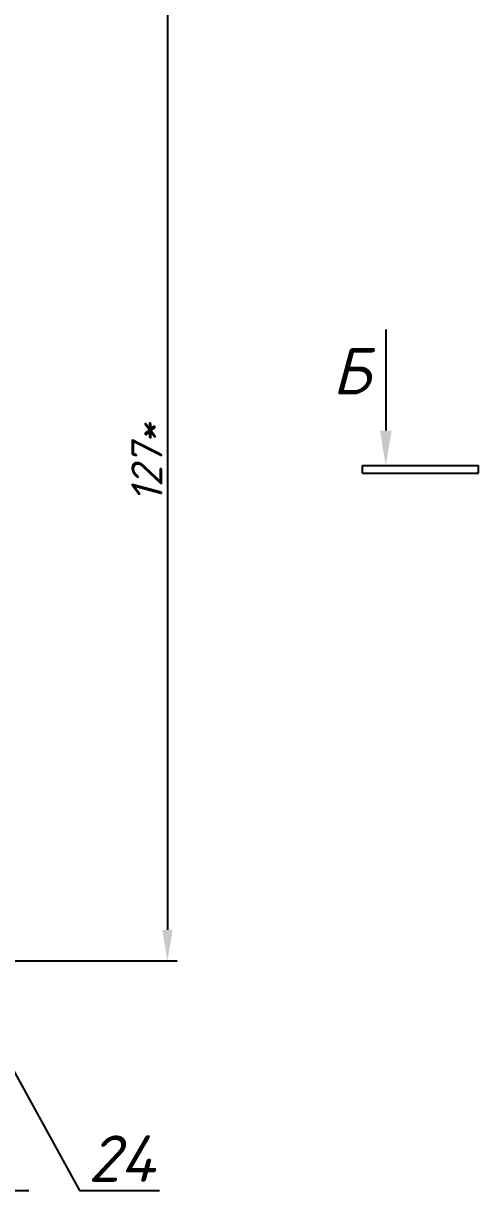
# Model space of a CAD drawing. Header units: millimetres. Extents: x -5427 to 3670, y -5891 to 948.
# Drawn here: x 1351.6 to 1410.4, y 108.7 to 259.4 of the extents above; entities that cross this region are included whole.
import ezdxf

# ---------------------------------------------------------------- set-up
doc = ezdxf.new("R2010")
doc.units = ezdxf.units.MM
doc.header["$MEASUREMENT"] = 0
doc.layers.add('Тонкие', color=140, linetype='Continuous', lineweight=25)
doc.styles.get("Standard").update_dxf_attribs({"font": 'isocpeui.ttf'})
doc.dimstyles.new('ISO-25', dxfattribs={"dimtxt": 4, "dimasz": 4, "dimexe": 1.25, "dimexo": 0, "dimtad": 1, "dimtxsty": 'Standard', "dimcen": 2.5, "dimadec": 0, "dimazin": 0, "dimtfac": 1, "dimtmove": 0, "dimatfit": 3, "dimfxl": 1, "dimarcsym": 0})

# ---------------------------------------------------------------- blocks, each defined once
blk = doc.blocks.new('*D57')
at = {"layer": 'Defpoints', "color": 0, "transparency": 16777216}
for p in [(1285.450202243368, 265.3352157158627), (1285.450202243368, 138.3359441790089), (1370.240925395517, 138.3359441790089)]:
    blk.add_point(p, dxfattribs=at)
at = {"layer": 'Тонкие', "color": 0, "lineweight": -2, "transparency": 16777216}
for p, q in [((1285.450202243368, 265.3352157158627), (1371.490925395517, 265.3352157158627)), ((1370.240925395517, 261.3352157158627), (1370.240925395517, 142.3359441790089)), ((1285.450202243368, 138.3359441790089), (1371.490925395517, 138.3359441790089))]:
    blk.add_line(p, q, dxfattribs=at)
at = {"layer": 'Тонкие', "color": 0, "transparency": 16777216}
for points in [[(1369.574258728851, 261.3352157158627), (1370.907592062184, 261.3352157158627), (1370.240925395517, 265.3352157158627)], [(1369.574258728851, 142.3359441790089), (1370.907592062184, 142.3359441790089), (1370.240925395517, 138.3359441790089)]]:
    blk.add_solid(points, dxfattribs=at)
at = {"layer": 'Тонкие', "color": 0, "transparency": 16777216, "insert": (1367.59016781976, 202.6375443235993), "char_height": 4, "attachment_point": 5, "rotation": 90}
blk.add_mtext('127*', dxfattribs=at)

msp = doc.modelspace()

# ---------------------------------------------------------------- linework, layer by layer
at = {"layer": 'Тонкие'}
for p, q in [((1398.447888494129, 219.8564096785449), (1398.447888494129, 206.7990103658885)), ((1395.438190447856, 202.2990103658885), (1410.438190447856, 202.2990103658885)), ((1395.438190447856, 201.2990103658885), (1395.438190447856, 202.2990103658885)), ((1410.438190447856, 201.2990103658885), (1410.438190447856, 202.2990103658885)), ((1395.438190447856, 201.2990103658885), (1410.438190447856, 201.2990103658885)), ((1308.708065609749, 199.6748908717012), (1358.912402956974, 108.6853482950901)), ((1339.987764803653, 108.6853482950901), (1352.34807911664, 108.6853482950901)), ((1358.912402956974, 108.6853482950901), (1369.201866700298, 108.6853482950901))]:
    msp.add_line(p, q, dxfattribs=at)
msp.add_solid([(1397.697888494129, 206.7990103658885), (1399.197888494129, 206.7990103658885), (1398.447888494129, 202.2990103658885)], dxfattribs=at)

# ---------------------------------------------------------------- texts
for s, p in [('Б', (1391.526475933108, 211.4683802604878)), ('24', (1359.990067644623, 109.8207221842786))]:
    msp.add_text(s, height=6, dxfattribs=at).set_placement(p)

# ---------------------------------------------------------------- dimensions: what is measured, and where the dimension line sits
dim = msp.add_linear_dim(base=(1370.240925395517, 138.3359441790089), p1=(1285.450202243368, 265.3352157158627), p2=(1285.450202243368, 138.3359441790089), angle=90, text='127*', dimstyle='ISO-25', dxfattribs=at)
dim.commit()
dim.dimension.update_dxf_attribs({"geometry": '*D57', "text_midpoint": (1370.240925395517, 202.6375443235993), "dimtype": 160})

doc.saveas('drawing.dxf')
